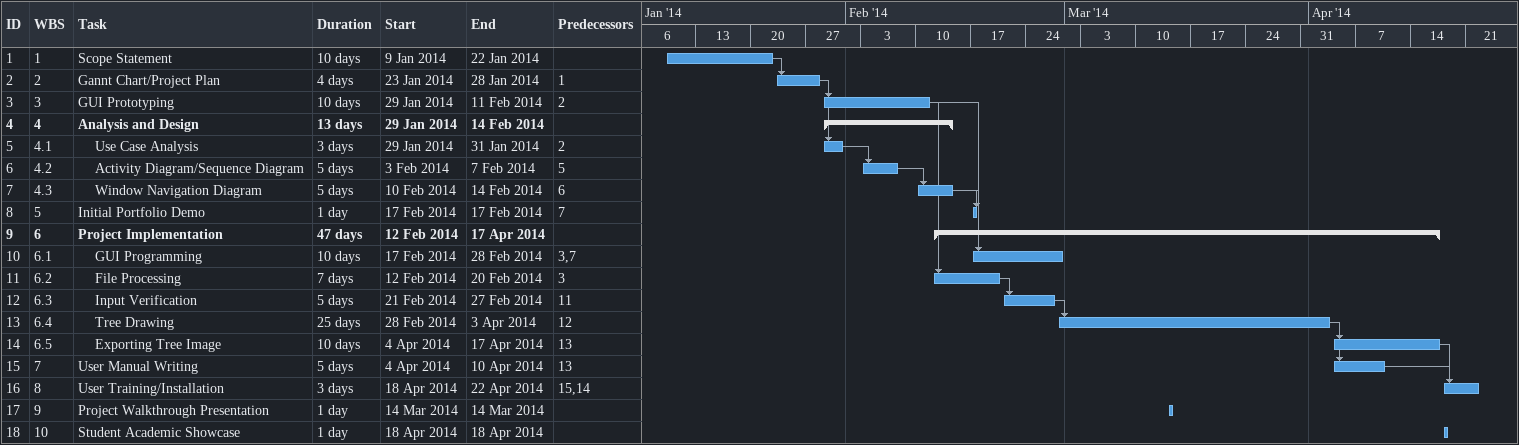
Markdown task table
| ID | WBS | Task | Duration | Start | Finish | Predecessors |
|---|---|---|---|---|---|---|
| 1 | 1 | Scope Statement | 10d | 2014-01-09 | 2014-01-22 |  |
| 2 | 2 | Gannt Chart/Project Plan | 4d | 2014-01-23 | 2014-01-28 | 1 |
| 3 | 3 | GUI Prototyping | 10d | 2014-01-29 | 2014-02-11 | 2 |
| 4 | 4 | **Analysis and Design** | 13d | 2014-01-29 | 2014-02-14 |  |
| 5 | 4.1 | Use Case Analysis | 3d | 2014-01-29 | 2014-01-31 | 2 |
| 6 | 4.2 | Activity Diagram/Sequence Diagram | 5d | 2014-02-03 | 2014-02-07 | 5 |
| 7 | 4.3 | Window Navigation Diagram | 5d | 2014-02-10 | 2014-02-14 | 6 |
| 8 | 5 | Initial Portfolio Demo | 1d | 2014-02-17 | 2014-02-17 | 7 |
| 9 | 6 | **Project Implementation** | 47d | 2014-02-12 | 2014-04-17 |  |
| 10 | 6.1 | GUI Programming | 10d | 2014-02-17 | 2014-02-28 | 3, 7 |
| 11 | 6.2 | File Processing | 7d | 2014-02-12 | 2014-02-20 | 3 |
| 12 | 6.3 | Input Verification | 5d | 2014-02-21 | 2014-02-27 | 11 |
| 13 | 6.4 | Tree Drawing | 25d | 2014-02-28 | 2014-04-03 | 12 |
| 14 | 6.5 | Exporting Tree Image | 10d | 2014-04-04 | 2014-04-17 | 13 |
| 15 | 7 | User Manual Writing | 5d | 2014-04-04 | 2014-04-10 | 13 |
| 16 | 8 | User Training/Installation | 3d | 2014-04-18 | 2014-04-22 | 15, 14 |
| 17 | 9 | Project Walkthrough Presentation | 1d | 2014-03-14 | 2014-03-14 |  |
| 18 | 10 | Student Academic Showcase | 1d | 2014-04-18 | 2014-04-18 |  |
